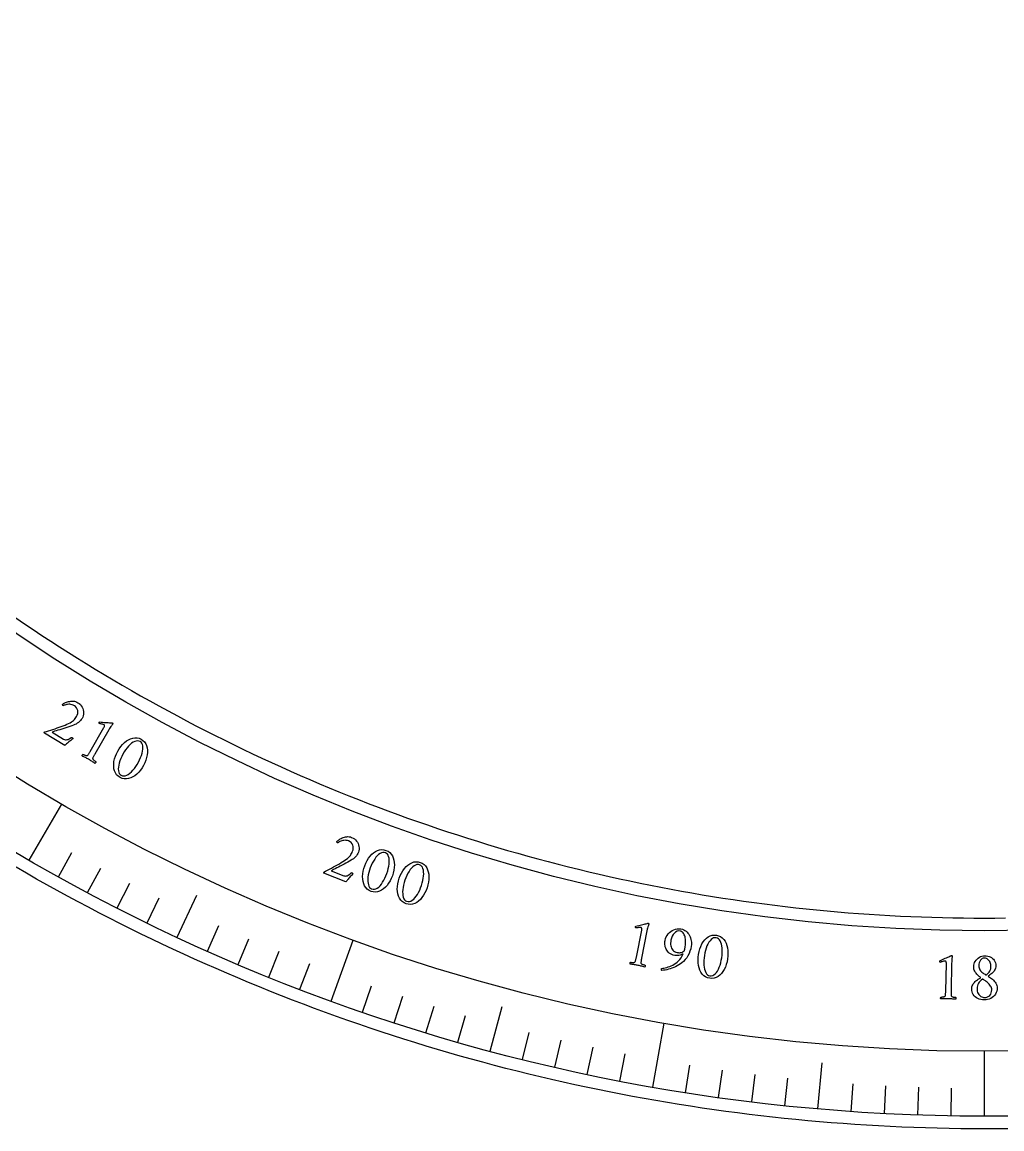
# Model space of a CAD drawing. Header units: millimetres. Extents: x -36.5 to 36.5, y -36.5 to 47.2.
# Drawn here: x -18.27 to 0.33, y -36.5 to -15.49 of the extents above; entities that cross this region are included whole.
import ezdxf

# ---------------------------------------------------------------- set-up
doc = ezdxf.new("R2010")
doc.units = ezdxf.units.MM
for name, color, linetype in [('CUT_INNER', 6, 'Continuous'), ('CUT_OUTER', 1, 'Continuous'), ('ENGRAVE', 7, 'Continuous'), ('ENGRAVE_FINE', 8, 'Continuous'), ('TEXT', 5, 'Continuous')]:
    doc.layers.add(name, color=color, linetype=linetype)

msp = doc.modelspace()

# ---------------------------------------------------------------- linework, layer by layer
at = {"layer": 'CUT_INNER'}
msp.add_lwpolyline([(-18.3863, -26.7992), (-18.2215, -26.9115), (-18.056, -27.0228), (-17.8899, -27.133), (-17.7231, -27.2423), (-17.5556, -27.3505), (-17.3874, -27.4577), (-17.2186, -27.5639), (-17.0492, -27.669), (-16.8791, -27.7731), (-16.7083, -27.8762), (-16.537, -27.9782), (-16.365, -28.0791), (-16.1924, -28.179), (-16.0192, -28.2778), (-15.8454, -28.3756), (-15.671, -28.4723), (-15.496, -28.5679), (-15.3204, -28.6624), (-15.1442, -28.7559), (-14.9675, -28.8483), (-14.7902, -28.9396), (-14.6124, -29.0298), (-14.434, -29.1189), (-14.255, -29.2069), (-14.0755, -29.2938), (-13.8955, -29.3797), (-13.715, -29.4644), (-13.534, -29.548), (-13.3524, -29.6304), (-13.1703, -29.7118), (-12.9878, -29.7921), (-12.8047, -29.8712), (-12.6212, -29.9492), (-12.4372, -30.0261), (-12.2527, -30.1018), (-12.0678, -30.1764), (-11.8824, -30.2499), (-11.6966, -30.3223), (-11.5103, -30.3935), (-11.3236, -30.4635), (-11.1365, -30.5324), (-10.9489, -30.6002), (-10.761, -30.6668), (-10.5726, -30.7322), (-10.3838, -30.7965), (-10.1947, -30.8597), (-10.0051, -30.9216), (-9.8152, -30.9824), (-9.6249, -31.0421), (-9.4343, -31.1006), (-9.2432, -31.1579), (-9.0519, -31.214), (-8.8602, -31.2689), (-8.6682, -31.3227), (-8.4758, -31.3753), (-8.2831, -31.4267), (-8.0901, -31.477), (-7.8969, -31.526), (-7.7033, -31.5739), (-7.5094, -31.6205), (-7.3152, -31.666), (-7.1208, -31.7103), (-6.9261, -31.7534), (-6.7311, -31.7953), (-6.5359, -31.836), (-6.3404, -31.8755), (-6.1447, -31.9138), (-5.9488, -31.9509), (-5.7526, -31.9868), (-5.5563, -32.0215), (-5.3597, -32.055), (-5.1629, -32.0873), (-4.9659, -32.1184), (-4.7687, -32.1482), (-4.5714, -32.1769), (-4.3739, -32.2043), (-4.1762, -32.2306), (-3.9783, -32.2556), (-3.7804, -32.2794), (-3.5822, -32.302), (-3.384, -32.3233), (-3.1856, -32.3435), (-2.987, -32.3624), (-2.7884, -32.3802), (-2.5897, -32.3967), (-2.3908, -32.4119), (-2.1919, -32.426), (-1.9929, -32.4388), (-1.7938, -32.4505), (-1.5947, -32.4609), (-1.3955, -32.47), (-1.1962, -32.478), (-0.9969, -32.4847), (-0.7976, -32.4902), (-0.5982, -32.4945), (-0.3988, -32.4976), (-0.1994, -32.4994), (0, -32.5), (0.1994, -32.4994), (0.3988, -32.4976)], dxfattribs=at)
at = {"layer": 'CUT_OUTER'}
msp.add_lwpolyline([(0.4479, -36.4973), (0.224, -36.4993), (0, -36.5), (-0.224, -36.4993), (-0.4479, -36.4973), (-0.6718, -36.4938), (-0.8958, -36.489), (-1.1196, -36.4828), (-1.3435, -36.4753), (-1.5672, -36.4663), (-1.791, -36.456), (-2.0146, -36.4444), (-2.2382, -36.4313), (-2.4617, -36.4169), (-2.6851, -36.4011), (-2.9084, -36.3839), (-3.1316, -36.3654), (-3.3547, -36.3455), (-3.5776, -36.3242), (-3.8004, -36.3016), (-4.0231, -36.2776), (-4.2456, -36.2522), (-4.468, -36.2255), (-4.6902, -36.1974), (-4.9122, -36.1679), (-5.134, -36.1371), (-5.3557, -36.1049), (-5.5771, -36.0714), (-5.7983, -36.0365), (-6.0193, -36.0002), (-6.2401, -35.9626), (-6.4607, -35.9237), (-6.681, -35.8834), (-6.901, -35.8417), (-7.1208, -35.7987), (-7.3403, -35.7543), (-7.5596, -35.7086), (-7.7785, -35.6615), (-7.9972, -35.6131), (-8.2156, -35.5634), (-8.4336, -35.5123), (-8.6514, -35.4599), (-8.8688, -35.4061), (-9.0859, -35.3511), (-9.3026, -35.2946), (-9.519, -35.2369), (-9.735, -35.1778), (-9.9507, -35.1174), (-10.166, -35.0557), (-10.3809, -34.9927), (-10.5954, -34.9283), (-10.8095, -34.8627), (-11.0232, -34.7957), (-11.2365, -34.7274), (-11.4494, -34.6578), (-11.6618, -34.5869), (-11.8738, -34.5147), (-12.0854, -34.4412), (-12.2965, -34.3664), (-12.5071, -34.2903), (-12.7173, -34.2129), (-12.927, -34.1342), (-13.1362, -34.0542), (-13.3449, -33.973), (-13.5531, -33.8905), (-13.7608, -33.8067), (-13.9679, -33.7216), (-14.1746, -33.6353), (-14.3807, -33.5477), (-14.5863, -33.4588), (-14.7913, -33.3687), (-14.9958, -33.2773), (-15.1997, -33.1846), (-15.403, -33.0907), (-15.6058, -32.9956), (-15.8079, -32.8992), (-16.0095, -32.8016), (-16.2105, -32.7028), (-16.4108, -32.6027), (-16.6106, -32.5014), (-16.8097, -32.3988), (-17.0081, -32.2951), (-17.206, -32.1901), (-17.4032, -32.0839), (-17.5997, -31.9766), (-17.7956, -31.868), (-17.9908, -31.7582), (-18.1853, -31.6472), (-18.3792, -31.535)], dxfattribs=at)
at = {"layer": 'ENGRAVE'}
for points in [[(-18.13, -31.4021), (-17.514, -30.3351)], [(-15.3241, -32.8627), (-14.9522, -32.0652)], [(-12.4017, -34.0733), (-11.9803, -32.9156)], [(-9.3848, -35.0245), (-9.157, -34.1745)], [(-6.2965, -35.7091), (-6.0825, -34.4958)], [(0, -36.26), (0, -35.028)], [(-3.1603, -36.122), (-3.0836, -35.2454)]]:
    msp.add_lwpolyline(points, dxfattribs=at)
for radius in [36.26, 35.028, 32.74]:
    msp.add_circle((0, 0), radius, dxfattribs=at)
at = {"layer": 'ENGRAVE_FINE'}
for points in [[(-17.5792, -31.7137), (-17.3232, -31.2519)], [(-17.023, -32.0157), (-16.7752, -31.5495)], [(-16.4617, -32.3079), (-16.222, -31.8374)], [(-15.8953, -32.5903), (-15.6639, -32.1157)], [(-14.7483, -33.1252), (-14.5335, -32.6428)], [(-14.1679, -33.3775), (-13.9616, -32.8915)], [(-13.5832, -33.6197), (-13.3854, -33.1301)], [(-12.9944, -33.8516), (-12.8052, -33.3587)], [(-11.8051, -34.2845), (-11.6332, -33.7853)], [(-11.205, -34.4853), (-11.0418, -33.9832)], [(-10.6014, -34.6756), (-10.447, -34.1707)], [(-9.9946, -34.8553), (-9.8491, -34.3478)], [(-8.7721, -35.1829), (-8.6444, -34.6706)], [(-8.1567, -35.3307), (-8.038, -34.8162)], [(-7.5389, -35.4676), (-7.4291, -34.9512)], [(-6.9187, -35.5938), (-6.818, -35.0755)], [(-5.6723, -35.8136), (-5.5897, -35.2921)], [(-5.0464, -35.9071), (-4.9729, -35.3843)], [(-4.419, -35.9897), (-4.3546, -35.4657)], [(-3.7902, -36.0614), (-3.735, -35.5363)], [(-2.5294, -36.1717), (-2.4925, -35.645)], [(-1.8977, -36.2103), (-1.8701, -35.683)], [(-1.2655, -36.2379), (-1.247, -35.7102)], [(-0.6328, -36.2545), (-0.6236, -35.7266)]]:
    msp.add_lwpolyline(points, dxfattribs=at)
at = {"layer": 'TEXT'}
for points in [[(-17.3008, -29.0932), (-17.3149, -29.1038), (-17.3296, -29.1153), (-17.3451, -29.1276), (-17.3613, -29.1407), (-17.3775, -29.1539), (-17.393, -29.1668), (-17.4079, -29.1791), (-17.4221, -29.191), (-17.4348, -29.2017), (-17.4453, -29.2105), (-17.4534, -29.2174), (-17.4593, -29.2224), (-17.8425, -28.99), (-17.8434, -28.9877), (-17.8442, -28.9849), (-17.8448, -28.9818), (-17.8453, -28.9782), (-17.8456, -28.9748), (-17.8454, -28.9718), (-17.8449, -28.9693), (-17.8441, -28.9674), (-17.8048, -28.9557), (-17.7649, -28.9435), (-17.7244, -28.9309), (-17.6833, -28.9178), (-17.6423, -28.9044), (-17.6019, -28.8908), (-17.5623, -28.8769), (-17.5233, -28.8628), (-17.4857, -28.8486), (-17.4505, -28.8346), (-17.4175, -28.8207), (-17.3867, -28.807), (-17.3569, -28.7922), (-17.331, -28.7771), (-17.3092, -28.7618), (-17.2912, -28.7462), (-17.2758, -28.7299), (-17.2612, -28.7124), (-17.2476, -28.6938), (-17.2349, -28.6741), (-17.2208, -28.6457), (-17.2122, -28.6171), (-17.2093, -28.5881), (-17.2119, -28.5589), (-17.2199, -28.5312), (-17.233, -28.5069), (-17.2514, -28.4861), (-17.2748, -28.4686), (-17.2965, -28.457), (-17.3182, -28.4487), (-17.34, -28.4437), (-17.3618, -28.4418), (-17.3831, -28.4422), (-17.4031, -28.444), (-17.4218, -28.4471), (-17.4393, -28.4515), (-17.4549, -28.4564), (-17.4679, -28.4609), (-17.4785, -28.4651), (-17.4865, -28.4688), (-17.4896, -28.4663), (-17.4922, -28.4628), (-17.4943, -28.4584), (-17.4959, -28.453), (-17.497, -28.4477), (-17.4974, -28.4434), (-17.4973, -28.4402), (-17.4966, -28.4379), (-17.4905, -28.4335), (-17.482, -28.4282), (-17.4709, -28.422), (-17.4573, -28.415), (-17.4416, -28.4078), (-17.4243, -28.4013), (-17.4054, -28.3953), (-17.3848, -28.3899), (-17.3633, -28.3857), (-17.3413, -28.383), (-17.3189, -28.382), (-17.296, -28.3825), (-17.2732, -28.3853), (-17.2507, -28.391), (-17.2285, -28.3997), (-17.2068, -28.4113), (-17.1824, -28.4283), (-17.1611, -28.4479), (-17.143, -28.4701), (-17.128, -28.4949), (-17.1163, -28.5213), (-17.1079, -28.5483), (-17.1029, -28.5758), (-17.1011, -28.6039), (-17.1029, -28.6317), (-17.1081, -28.6583), (-17.117, -28.6838), (-17.1294, -28.7082), (-17.1444, -28.7309), (-17.161, -28.7517), (-17.1794, -28.7705), (-17.1994, -28.7874), (-17.2209, -28.8025), (-17.2435, -28.8159), (-17.2672, -28.8277), (-17.2921, -28.8378), (-17.3262, -28.8501), (-17.3618, -28.8625), (-17.399, -28.875), (-17.4377, -28.8877), (-17.4766, -28.9001), (-17.5144, -28.912), (-17.5512, -28.9234), (-17.5867, -28.9343), (-17.62, -28.9444), (-17.6498, -28.9535), (-17.6761, -28.9615), (-17.6988, -28.9685), (-17.4795, -29.1014), (-17.463, -29.1095), (-17.4464, -29.1141), (-17.4298, -29.1152), (-17.4131, -29.1128), (-17.3957, -29.1071), (-17.377, -29.0985), (-17.3571, -29.0869), (-17.3359, -29.0723), (-17.3325, -29.0703), (-17.3286, -29.0697), (-17.3242, -29.0706), (-17.3194, -29.0729), (-17.3175, -29.0743), (-17.3152, -29.0762), (-17.3125, -29.0788), (-17.3094, -29.0819), (-17.3064, -29.0853), (-17.304, -29.0882), (-17.3021, -29.0909), (-17.3008, -29.0932)], [(-16.9746, -29.3349), (-16.7142, -28.8849), (-16.7082, -28.8737), (-16.7038, -28.864), (-16.7011, -28.8557), (-16.7002, -28.849), (-16.7008, -28.8432), (-16.7031, -28.8381), (-16.7069, -28.8336), (-16.7123, -28.8298), (-16.7196, -28.8262), (-16.7293, -28.8228), (-16.7412, -28.8194), (-16.7554, -28.8161), (-16.7699, -28.8132), (-16.7827, -28.8107), (-16.7937, -28.8088), (-16.803, -28.8075), (-16.8049, -28.8007), (-16.8054, -28.7943), (-16.8044, -28.7881), (-16.8018, -28.7823), (-16.8017, -28.7822), (-16.8016, -28.782), (-16.8014, -28.7816), (-16.8011, -28.7811), (-16.7998, -28.7792), (-16.7984, -28.7778), (-16.797, -28.777), (-16.7956, -28.7768), (-16.7673, -28.7795), (-16.7391, -28.782), (-16.7112, -28.7843), (-16.6834, -28.7864), (-16.6569, -28.7883), (-16.6328, -28.7901), (-16.611, -28.7917), (-16.5916, -28.7931), (-16.5756, -28.7944), (-16.564, -28.7954), (-16.5568, -28.7961), (-16.554, -28.7965), (-16.5518, -28.7978), (-16.5494, -28.7997), (-16.548, -28.8023), (-16.5474, -28.8054), (-16.5478, -28.8092), (-16.5487, -28.8131), (-16.5495, -28.8166), (-16.5503, -28.8197), (-16.551, -28.8225), (-16.5523, -28.8241), (-16.5562, -28.8289), (-16.5626, -28.8368), (-16.5716, -28.8479), (-16.5824, -28.8622), (-16.5944, -28.8798), (-16.6074, -28.9006), (-16.6216, -28.9246), (-16.8866, -29.3857), (-16.8936, -29.398), (-16.9004, -29.41), (-16.9068, -29.4216), (-16.9129, -29.4328), (-16.9183, -29.4434), (-16.9226, -29.4534), (-16.9259, -29.4626), (-16.928, -29.4711), (-16.9277, -29.475), (-16.9257, -29.4797), (-16.922, -29.4851), (-16.9167, -29.4913), (-16.9104, -29.4977), (-16.9036, -29.5039), (-16.8964, -29.5099), (-16.8887, -29.5157), (-16.8814, -29.5208), (-16.8752, -29.5251), (-16.8701, -29.5284), (-16.8661, -29.5308), (-16.8661, -29.5344), (-16.867, -29.5387), (-16.8687, -29.5436), (-16.8712, -29.5491), (-16.8743, -29.5544), (-16.8775, -29.5584), (-16.8809, -29.5613), (-16.8844, -29.5628), (-16.9007, -29.5521), (-16.9163, -29.5418), (-16.9312, -29.532), (-16.9454, -29.5226), (-16.9596, -29.5135), (-16.9745, -29.5042), (-16.9902, -29.4947), (-17.0065, -29.4852), (-17.0222, -29.4762), (-17.0374, -29.4679), (-17.052, -29.4602), (-17.066, -29.4531), (-17.0802, -29.446), (-17.0954, -29.4385), (-17.1117, -29.4304), (-17.129, -29.4218), (-17.1294, -29.4179), (-17.1287, -29.4136), (-17.1268, -29.4088), (-17.1238, -29.4035), (-17.1203, -29.3985), (-17.1169, -29.3946), (-17.1136, -29.3917), (-17.1105, -29.3899), (-17.1064, -29.3922), (-17.101, -29.3949), (-17.0942, -29.3981), (-17.086, -29.4019), (-17.0772, -29.4056), (-17.0685, -29.4088), (-17.0597, -29.4116), (-17.0509, -29.4139), (-17.043, -29.4154), (-17.0367, -29.4157), (-17.032, -29.4149), (-17.0289, -29.4129), (-17.0226, -29.4068), (-17.0162, -29.3994), (-17.0095, -29.3908), (-17.0028, -29.3809), (-16.9959, -29.3702), (-16.9889, -29.3589), (-16.9818, -29.3472), (-16.9746, -29.3349)], [(-16.0089, -29.1046), (-15.9731, -29.1283), (-15.9436, -29.1566), (-15.9205, -29.1893), (-15.9038, -29.2266), (-15.893, -29.2674), (-15.8877, -29.3104), (-15.8878, -29.3559), (-15.8934, -29.4037), (-15.904, -29.4527), (-15.9192, -29.5018), (-15.9389, -29.5509), (-15.9631, -29.6001), (-15.991, -29.6474), (-16.0214, -29.6908), (-16.0543, -29.7302), (-16.0899, -29.7657), (-16.1273, -29.7964), (-16.1658, -29.8212), (-16.2055, -29.8401), (-16.2462, -29.8531), (-16.2873, -29.8593), (-16.328, -29.8575), (-16.3682, -29.8477), (-16.4079, -29.8299), (-16.4432, -29.8064), (-16.4724, -29.778), (-16.4955, -29.7448), (-16.5124, -29.7068), (-16.5235, -29.6652), (-16.529, -29.6214), (-16.529, -29.5755), (-16.5234, -29.5273), (-16.5127, -29.4781), (-16.4972, -29.429), (-16.477, -29.3801), (-16.452, -29.3312), (-16.4234, -29.2844), (-16.3923, -29.2415), (-16.3588, -29.2025), (-16.3228, -29.1675), (-16.2852, -29.1373), (-16.2466, -29.113), (-16.2071, -29.0946), (-16.1666, -29.0821), (-16.1261, -29.0762), (-16.0863, -29.0781), (-16.0473, -29.0875), (-16.0089, -29.1046)], [(-16.0261, -29.1492), (-16.05, -29.1396), (-16.0753, -29.1362), (-16.102, -29.1391), (-16.13, -29.1483), (-16.1587, -29.163), (-16.1876, -29.1824), (-16.2167, -29.2065), (-16.2458, -29.2353), (-16.2745, -29.2681), (-16.3021, -29.3042), (-16.3284, -29.3435), (-16.3537, -29.3862), (-16.3763, -29.4296), (-16.3957, -29.4725), (-16.4118, -29.5149), (-16.4245, -29.5568), (-16.4338, -29.5971), (-16.4393, -29.6346), (-16.4411, -29.6694), (-16.4391, -29.7015), (-16.4332, -29.7298), (-16.423, -29.7533), (-16.4085, -29.772), (-16.3897, -29.7859), (-16.3638, -29.7965), (-16.3369, -29.8003), (-16.3091, -29.7972), (-16.2804, -29.7873), (-16.2513, -29.7715), (-16.2223, -29.7508), (-16.1933, -29.7252), (-16.1644, -29.6946), (-16.1362, -29.6602), (-16.1093, -29.6231), (-16.0835, -29.5833), (-16.059, -29.5407), (-16.0366, -29.4967), (-16.0175, -29.4537), (-16.0019, -29.4118), (-15.9897, -29.3709), (-15.9811, -29.3319), (-15.9761, -29.2955), (-15.9747, -29.2619), (-15.977, -29.2309), (-15.9832, -29.2036), (-15.9934, -29.1809), (-16.0077, -29.1627), (-16.0261, -29.1492)], [(-11.9859, -31.6555), (-11.998, -31.6684), (-12.0105, -31.6822), (-12.0236, -31.697), (-12.0373, -31.7127), (-12.0509, -31.7286), (-12.064, -31.7439), (-12.0765, -31.7587), (-12.0884, -31.7728), (-12.0991, -31.7856), (-12.1079, -31.796), (-12.1147, -31.8043), (-12.1197, -31.8102), (-12.5373, -31.6479), (-12.5387, -31.6458), (-12.5399, -31.6432), (-12.5411, -31.6402), (-12.5422, -31.6368), (-12.543, -31.6334), (-12.5434, -31.6305), (-12.5434, -31.628), (-12.5429, -31.6259), (-12.5062, -31.6075), (-12.469, -31.5886), (-12.4313, -31.5692), (-12.3931, -31.5492), (-12.3551, -31.5289), (-12.3177, -31.5084), (-12.281, -31.4879), (-12.2451, -31.4672), (-12.2106, -31.4467), (-12.1783, -31.4267), (-12.1482, -31.4073), (-12.1203, -31.3885), (-12.0935, -31.3688), (-12.0706, -31.3495), (-12.0518, -31.3305), (-12.0368, -31.3121), (-12.0244, -31.2933), (-12.0131, -31.2736), (-12.003, -31.2529), (-11.9939, -31.2313), (-11.9849, -31.2009), (-11.9815, -31.1712), (-11.9836, -31.1422), (-11.9912, -31.1138), (-12.0039, -31.088), (-12.0211, -31.0663), (-12.0427, -31.049), (-12.0689, -31.0358), (-12.0922, -31.0282), (-12.115, -31.0238), (-12.1373, -31.0226), (-12.1592, -31.0246), (-12.18, -31.0287), (-12.1994, -31.0339), (-12.2173, -31.0402), (-12.2338, -31.0476), (-12.2483, -31.0551), (-12.2604, -31.0618), (-12.2701, -31.0677), (-12.2773, -31.0728), (-12.2808, -31.0709), (-12.2839, -31.0679), (-12.2868, -31.0639), (-12.2893, -31.0589), (-12.2913, -31.0538), (-12.2925, -31.0497), (-12.2929, -31.0465), (-12.2925, -31.0442), (-12.2874, -31.0387), (-12.2799, -31.032), (-12.27, -31.024), (-12.2578, -31.0147), (-12.2436, -31.0049), (-12.2277, -30.9955), (-12.2101, -30.9863), (-12.1908, -30.9775), (-12.1704, -30.9695), (-12.1492, -30.9631), (-12.1273, -30.9582), (-12.1047, -30.9547), (-12.0817, -30.9535), (-12.0585, -30.9553), (-12.0352, -30.9599), (-12.0118, -30.9676), (-11.9848, -30.9801), (-11.9605, -30.9957), (-11.9388, -31.0145), (-11.9197, -31.0363), (-11.9036, -31.0602), (-11.8906, -31.0853), (-11.8809, -31.1115), (-11.8743, -31.1389), (-11.8712, -31.1666), (-11.8718, -31.1938), (-11.876, -31.2204), (-11.884, -31.2465), (-11.8948, -31.2715), (-11.9076, -31.2949), (-11.9225, -31.3166), (-11.9393, -31.3367), (-11.9578, -31.3553), (-11.9777, -31.3724), (-11.999, -31.3881), (-12.0218, -31.4024), (-12.0532, -31.4205), (-12.0861, -31.4389), (-12.1205, -31.4577), (-12.1565, -31.4768), (-12.1927, -31.4958), (-12.2278, -31.5141), (-12.262, -31.5317), (-12.2952, -31.5486), (-12.3262, -31.5644), (-12.3539, -31.5785), (-12.3784, -31.591), (-12.3996, -31.6018), (-12.1605, -31.6946), (-12.1429, -31.6997), (-12.1258, -31.7014), (-12.1092, -31.6995), (-12.0932, -31.6943), (-12.077, -31.6857), (-12.0602, -31.6739), (-12.0425, -31.659), (-12.0242, -31.641), (-12.0212, -31.6384), (-12.0174, -31.6372), (-12.013, -31.6373), (-12.0078, -31.6387), (-12.0057, -31.6397), (-12.0031, -31.6412), (-12, -31.6433), (-11.9964, -31.6459), (-11.9929, -31.6486), (-11.9899, -31.6511), (-11.9876, -31.6534), (-11.9859, -31.6555)], [(-11.3609, -31.2137), (-11.3217, -31.2316), (-11.2883, -31.255), (-11.2604, -31.2839), (-11.2382, -31.3182), (-11.2213, -31.3568), (-11.2095, -31.3985), (-11.2027, -31.4435), (-11.2009, -31.4915), (-11.2039, -31.5416), (-11.2113, -31.5924), (-11.2232, -31.644), (-11.2397, -31.6963), (-11.2599, -31.7473), (-11.2833, -31.7948), (-11.3098, -31.8389), (-11.3395, -31.8794), (-11.3718, -31.9155), (-11.4061, -31.9458), (-11.4424, -31.9706), (-11.4806, -31.9898), (-11.5203, -32.0021), (-11.5608, -32.0066), (-11.602, -32.003), (-11.644, -31.9916), (-11.6825, -31.9738), (-11.7156, -31.9502), (-11.7435, -31.9209), (-11.7661, -31.8859), (-11.7834, -31.8465), (-11.7956, -31.8041), (-11.8026, -31.7587), (-11.8045, -31.7102), (-11.8015, -31.66), (-11.7937, -31.6091), (-11.7812, -31.5576), (-11.7639, -31.5055), (-11.7428, -31.4549), (-11.7187, -31.4077), (-11.6916, -31.3641), (-11.6614, -31.3239), (-11.6288, -31.2883), (-11.5944, -31.2584), (-11.5582, -31.2342), (-11.5201, -31.2156), (-11.4809, -31.2036), (-11.4414, -31.1993), (-11.4013, -31.2027), (-11.3609, -31.2137)], [(-11.371, -31.2604), (-11.3961, -31.2545), (-11.4216, -31.2551), (-11.4475, -31.262), (-11.4737, -31.2754), (-11.4999, -31.2943), (-11.5255, -31.3179), (-11.5505, -31.3462), (-11.5749, -31.3791), (-11.5982, -31.4159), (-11.6199, -31.4558), (-11.64, -31.4988), (-11.6584, -31.5447), (-11.6741, -31.5911), (-11.6867, -31.6365), (-11.6961, -31.6809), (-11.7022, -31.7243), (-11.7052, -31.7655), (-11.7049, -31.8034), (-11.7013, -31.8381), (-11.6945, -31.8694), (-11.6843, -31.8965), (-11.6706, -31.9181), (-11.6534, -31.9344), (-11.6328, -31.9453), (-11.6055, -31.9518), (-11.5783, -31.9514), (-11.5513, -31.9441), (-11.5245, -31.9299), (-11.4981, -31.9099), (-11.4726, -31.885), (-11.448, -31.8552), (-11.4241, -31.8206), (-11.4015, -31.7823), (-11.3805, -31.7415), (-11.3612, -31.6982), (-11.3435, -31.6523), (-11.3281, -31.6054), (-11.3158, -31.56), (-11.3068, -31.5162), (-11.301, -31.4739), (-11.2985, -31.434), (-11.2991, -31.3973), (-11.3029, -31.3639), (-11.3099, -31.3336), (-11.3202, -31.3076), (-11.3338, -31.2867), (-11.3507, -31.271), (-11.371, -31.2604)], [(-10.7118, -31.4423), (-10.6723, -31.4595), (-10.6384, -31.4822), (-10.6099, -31.5104), (-10.587, -31.5443), (-10.5693, -31.5825), (-10.5566, -31.624), (-10.5489, -31.6688), (-10.5461, -31.7168), (-10.548, -31.7669), (-10.5544, -31.8179), (-10.5653, -31.8697), (-10.5806, -31.9224), (-10.5998, -31.9738), (-10.6222, -32.0218), (-10.6478, -32.0664), (-10.6767, -32.1075), (-10.7082, -32.1442), (-10.7419, -32.1753), (-10.7776, -32.2008), (-10.8155, -32.2207), (-10.8549, -32.2339), (-10.8952, -32.2392), (-10.9365, -32.2365), (-10.9787, -32.226), (-11.0176, -32.2089), (-11.0512, -32.186), (-11.0797, -32.1573), (-11.103, -32.1228), (-11.1211, -32.0838), (-11.1342, -32.0416), (-11.1421, -31.9964), (-11.145, -31.948), (-11.143, -31.8977), (-11.1363, -31.8466), (-11.1249, -31.7949), (-11.1087, -31.7425), (-11.0887, -31.6914), (-11.0655, -31.6438), (-11.0393, -31.5996), (-11.01, -31.5588), (-10.9781, -31.5225), (-10.9444, -31.4919), (-10.9086, -31.4669), (-10.871, -31.4475), (-10.8321, -31.4348), (-10.7926, -31.4297), (-10.7525, -31.4322), (-10.7118, -31.4423)], [(-10.7209, -31.4893), (-10.7462, -31.4839), (-10.7717, -31.485), (-10.7974, -31.4925), (-10.8234, -31.5064), (-10.8491, -31.5258), (-10.8742, -31.55), (-10.8987, -31.5787), (-10.9224, -31.6122), (-10.9449, -31.6495), (-10.9658, -31.6898), (-10.9849, -31.7331), (-11.0024, -31.7795), (-11.0171, -31.8262), (-11.0288, -31.8718), (-11.0372, -31.9164), (-11.0425, -31.9599), (-11.0446, -32.0011), (-11.0435, -32.0391), (-11.0392, -32.0736), (-11.0318, -32.1049), (-11.021, -32.1317), (-11.0069, -32.1531), (-10.9894, -32.169), (-10.9685, -32.1794), (-10.941, -32.1853), (-10.9139, -32.1844), (-10.8871, -32.1766), (-10.8605, -32.1618), (-10.8346, -32.1412), (-10.8096, -32.1158), (-10.7856, -32.0855), (-10.7625, -32.0504), (-10.7406, -32.0117), (-10.7205, -31.9704), (-10.7021, -31.9267), (-10.6854, -31.8805), (-10.6709, -31.8333), (-10.6596, -31.7877), (-10.6515, -31.7437), (-10.6466, -31.7013), (-10.6448, -31.6613), (-10.6462, -31.6247), (-10.6507, -31.5913), (-10.6584, -31.5612), (-10.6692, -31.5354), (-10.6832, -31.5148), (-10.7005, -31.4994), (-10.7209, -31.4893)], [(-6.6079, -33.2417), (-6.5065, -32.7318), (-6.5044, -32.7192), (-6.5034, -32.7086), (-6.5035, -32.6999), (-6.5048, -32.6932), (-6.5073, -32.688), (-6.511, -32.6839), (-6.5161, -32.6809), (-6.5225, -32.679), (-6.5305, -32.678), (-6.5408, -32.6778), (-6.5531, -32.6785), (-6.5677, -32.68), (-6.5824, -32.6818), (-6.5952, -32.6836), (-6.6063, -32.6854), (-6.6155, -32.6871), (-6.6195, -32.6813), (-6.622, -32.6754), (-6.623, -32.6692), (-6.6225, -32.6629), (-6.6225, -32.6628), (-6.6224, -32.6625), (-6.6223, -32.6621), (-6.6222, -32.6616), (-6.6216, -32.6593), (-6.6207, -32.6575), (-6.6197, -32.6563), (-6.6184, -32.6556), (-6.5907, -32.6491), (-6.5633, -32.6424), (-6.5361, -32.6356), (-6.5091, -32.6286), (-6.4834, -32.6219), (-6.46, -32.6157), (-6.4389, -32.6102), (-6.42, -32.6053), (-6.4044, -32.6014), (-6.3931, -32.5986), (-6.3861, -32.5969), (-6.3833, -32.5964), (-6.3808, -32.5969), (-6.3779, -32.598), (-6.3758, -32.5999), (-6.3743, -32.6027), (-6.3734, -32.6064), (-6.3729, -32.6104), (-6.3726, -32.614), (-6.3723, -32.6172), (-6.3721, -32.6201), (-6.3728, -32.622), (-6.3749, -32.6278), (-6.3785, -32.6373), (-6.3834, -32.6507), (-6.389, -32.6678), (-6.3947, -32.6883), (-6.4004, -32.7122), (-6.406, -32.7395), (-6.5081, -33.2613), (-6.5108, -33.2753), (-6.5134, -33.2888), (-6.5157, -33.3019), (-6.5179, -33.3144), (-6.5195, -33.3263), (-6.5204, -33.3371), (-6.5205, -33.3468), (-6.5198, -33.3556), (-6.5183, -33.3592), (-6.5149, -33.363), (-6.5097, -33.3669), (-6.5026, -33.371), (-6.4945, -33.3751), (-6.4861, -33.3788), (-6.4773, -33.3821), (-6.4683, -33.3851), (-6.4597, -33.3876), (-6.4525, -33.3897), (-6.4466, -33.3912), (-6.442, -33.3922), (-6.4408, -33.3956), (-6.4403, -33.3999), (-6.4403, -33.4051), (-6.4409, -33.4112), (-6.4421, -33.4171), (-6.4438, -33.422), (-6.4461, -33.4257), (-6.449, -33.4284), (-6.4678, -33.4234), (-6.4859, -33.4187), (-6.5032, -33.4142), (-6.5197, -33.41), (-6.5361, -33.4059), (-6.5532, -33.4019), (-6.571, -33.398), (-6.5895, -33.3942), (-6.6074, -33.3908), (-6.6244, -33.3878), (-6.6407, -33.3852), (-6.6562, -33.383), (-6.6719, -33.3809), (-6.6888, -33.3787), (-6.7068, -33.3763), (-6.726, -33.3737), (-6.7276, -33.3702), (-6.7283, -33.3659), (-6.7281, -33.3607), (-6.7269, -33.3547), (-6.7252, -33.3489), (-6.7233, -33.3441), (-6.7211, -33.3403), (-6.7187, -33.3376), (-6.7141, -33.3384), (-6.7081, -33.3392), (-6.7006, -33.3401), (-6.6917, -33.341), (-6.6822, -33.3417), (-6.6728, -33.342), (-6.6636, -33.3417), (-6.6546, -33.3411), (-6.6466, -33.3399), (-6.6405, -33.3382), (-6.6364, -33.3359), (-6.6341, -33.3331), (-6.6301, -33.3252), (-6.6264, -33.3162), (-6.6229, -33.3059), (-6.6197, -33.2943), (-6.6166, -33.282), (-6.6136, -33.269), (-6.6107, -33.2556), (-6.6079, -33.2417)], [(-6.1303, -33.4548), (-6.1081, -33.4515), (-6.0843, -33.4472), (-6.0589, -33.4417), (-6.0319, -33.4353), (-6.0039, -33.4273), (-5.9754, -33.4173), (-5.9466, -33.4054), (-5.9173, -33.3916), (-5.8883, -33.3754), (-5.86, -33.3564), (-5.8326, -33.3347), (-5.806, -33.3102), (-5.7808, -33.2826), (-5.7578, -33.2513), (-5.737, -33.2164), (-5.7183, -33.1778), (-5.7373, -33.1878), (-5.7573, -33.196), (-5.7781, -33.2024), (-5.8, -33.2071), (-5.8215, -33.21), (-5.8416, -33.2113), (-5.86, -33.2109), (-5.877, -33.2089), (-5.9083, -33.2018), (-5.9365, -33.192), (-5.9614, -33.1796), (-5.9831, -33.1646), (-6.0018, -33.1476), (-6.018, -33.1293), (-6.0316, -33.1097), (-6.0426, -33.0889), (-6.0513, -33.0673), (-6.058, -33.0456), (-6.0626, -33.0237), (-6.0652, -33.0018), (-6.0662, -32.9804), (-6.0661, -32.9603), (-6.0647, -32.9415), (-6.0622, -32.924), (-6.0537, -32.8896), (-6.0412, -32.8573), (-6.0247, -32.8273), (-6.0043, -32.7995), (-5.9807, -32.7745), (-5.9547, -32.7529), (-5.9264, -32.7346), (-5.8956, -32.7196), (-5.8632, -32.7088), (-5.8301, -32.7028), (-5.7962, -32.7016), (-5.7616, -32.7054), (-5.7345, -32.7118), (-5.7093, -32.7211), (-5.6861, -32.7333), (-5.6647, -32.7484), (-5.6452, -32.7658), (-5.6278, -32.7849), (-5.6123, -32.8058), (-5.5989, -32.8284), (-5.5875, -32.8524), (-5.5782, -32.8772), (-5.5711, -32.9029), (-5.566, -32.9295), (-5.563, -32.9563), (-5.5621, -32.9827), (-5.5633, -33.0086), (-5.5665, -33.0342), (-5.5765, -33.0819), (-5.59, -33.1276), (-5.6072, -33.1714), (-5.6279, -33.2133), (-5.6522, -33.2525), (-5.6798, -33.2883), (-5.7108, -33.3206), (-5.7453, -33.3495), (-5.7725, -33.3697), (-5.8015, -33.3885), (-5.8324, -33.406), (-5.8651, -33.4222), (-5.8986, -33.4368), (-5.9322, -33.4499), (-5.9658, -33.4614), (-5.9994, -33.4712), (-6.0322, -33.4794), (-6.0638, -33.4858), (-6.0939, -33.4906), (-6.1226, -33.4937), (-6.1266, -33.492), (-6.1294, -33.4884), (-6.131, -33.4831), (-6.1315, -33.476), (-6.1313, -33.4687), (-6.1311, -33.4627), (-6.1307, -33.4581), (-6.1303, -33.4548)], [(-5.6984, -33.1238), (-5.6954, -33.1136), (-5.6925, -33.1032), (-5.6898, -33.0925), (-5.6872, -33.0817), (-5.6847, -33.0708), (-5.6824, -33.0598), (-5.6803, -33.0488), (-5.6783, -33.0378), (-5.6752, -33.0161), (-5.673, -32.9937), (-5.672, -32.9706), (-5.6719, -32.9468), (-5.673, -32.923), (-5.6754, -32.8998), (-5.679, -32.8772), (-5.6838, -32.8552), (-5.6901, -32.8344), (-5.698, -32.8152), (-5.7074, -32.7977), (-5.7185, -32.7818), (-5.7311, -32.7681), (-5.7455, -32.7575), (-5.7614, -32.7498), (-5.7791, -32.7451), (-5.8078, -32.7437), (-5.8353, -32.7498), (-5.8617, -32.7635), (-5.8869, -32.7847), (-5.9093, -32.8119), (-5.9276, -32.8436), (-5.9417, -32.8796), (-5.9516, -32.9201), (-5.9553, -32.9465), (-5.957, -32.9725), (-5.9567, -32.9981), (-5.9543, -33.0233), (-5.9494, -33.0474), (-5.9417, -33.0695), (-5.9311, -33.0898), (-5.9177, -33.1081), (-5.9011, -33.1239), (-5.8811, -33.1367), (-5.8578, -33.1463), (-5.8311, -33.1529), (-5.8171, -33.1548), (-5.8022, -33.1558), (-5.7863, -33.1558), (-5.7696, -33.1549), (-5.7522, -33.152), (-5.7346, -33.1458), (-5.7166, -33.1364), (-5.6984, -33.1238)], [(-5.0891, -32.8247), (-5.0473, -32.8348), (-5.0099, -32.8512), (-4.977, -32.8741), (-4.9486, -32.9035), (-4.9245, -32.938), (-4.9048, -32.9767), (-4.8894, -33.0195), (-4.8783, -33.0663), (-4.8715, -33.116), (-4.8689, -33.1673), (-4.8706, -33.2202), (-4.8766, -33.2747), (-4.8866, -33.3287), (-4.9003, -33.3798), (-4.9178, -33.4282), (-4.9391, -33.4737), (-4.9638, -33.5153), (-4.9915, -33.5518), (-5.0223, -33.5831), (-5.0561, -33.6093), (-5.0926, -33.6291), (-5.1314, -33.6413), (-5.1726, -33.6459), (-5.216, -33.6428), (-5.2572, -33.6328), (-5.2943, -33.6161), (-5.3273, -33.5927), (-5.3563, -33.5628), (-5.3809, -33.5275), (-5.4011, -33.4883), (-5.4168, -33.4451), (-5.428, -33.3979), (-5.4348, -33.348), (-5.437, -33.2966), (-5.4347, -33.2437), (-5.4279, -33.1892), (-5.4171, -33.1355), (-5.4025, -33.0845), (-5.3844, -33.0365), (-5.3626, -32.9912), (-5.3375, -32.95), (-5.3096, -32.914), (-5.2787, -32.8831), (-5.245, -32.8575), (-5.2089, -32.8382), (-5.1709, -32.8263), (-5.131, -32.8218), (-5.0891, -32.8247)], [(-5.09, -32.8725), (-5.1158, -32.8717), (-5.1407, -32.8771), (-5.1647, -32.889), (-5.1879, -32.9072), (-5.2099, -32.9308), (-5.2304, -32.9589), (-5.2495, -32.9915), (-5.267, -33.0286), (-5.2828, -33.0692), (-5.2963, -33.1125), (-5.3076, -33.1585), (-5.3168, -33.2072), (-5.3232, -33.2558), (-5.3267, -33.3028), (-5.3273, -33.3481), (-5.325, -33.3918), (-5.3199, -33.4329), (-5.3122, -33.47), (-5.302, -33.5033), (-5.2892, -33.5328), (-5.274, -33.5573), (-5.2563, -33.5759), (-5.2363, -33.5885), (-5.2139, -33.5952), (-5.1859, -33.5963), (-5.1593, -33.5906), (-5.1343, -33.5782), (-5.1107, -33.5591), (-5.0888, -33.5343), (-5.0686, -33.5049), (-5.0501, -33.471), (-5.0335, -33.4324), (-5.0187, -33.3904), (-5.0061, -33.3463), (-4.9955, -33.3001), (-4.9871, -33.2517), (-4.981, -33.2027), (-4.9778, -33.1558), (-4.9774, -33.111), (-4.98, -33.0684), (-4.9852, -33.0288), (-4.9929, -32.9929), (-5.0032, -32.9608), (-5.0159, -32.9325), (-5.0311, -32.909), (-5.0484, -32.8911), (-5.0681, -32.879), (-5.09, -32.8725)], [(-0.7351, -33.8841), (-0.7238, -33.3644), (-0.7239, -33.3516), (-0.7248, -33.341), (-0.7264, -33.3325), (-0.7288, -33.3261), (-0.7322, -33.3214), (-0.7366, -33.318), (-0.7421, -33.3159), (-0.7487, -33.3151), (-0.7568, -33.3155), (-0.7669, -33.3172), (-0.779, -33.32), (-0.7931, -33.3239), (-0.8072, -33.3283), (-0.8196, -33.3324), (-0.8301, -33.336), (-0.8389, -33.3393), (-0.8439, -33.3343), (-0.8474, -33.3289), (-0.8495, -33.323), (-0.85, -33.3166), (-0.85, -33.3165), (-0.85, -33.3163), (-0.85, -33.3159), (-0.85, -33.3153), (-0.8498, -33.3129), (-0.8492, -33.311), (-0.8484, -33.3097), (-0.8472, -33.3088), (-0.8211, -33.2976), (-0.7953, -33.2862), (-0.7697, -33.2748), (-0.7443, -33.2632), (-0.7202, -33.2521), (-0.6982, -33.242), (-0.6783, -33.2329), (-0.6606, -33.2248), (-0.646, -33.2182), (-0.6353, -33.2135), (-0.6287, -33.2106), (-0.626, -33.2097), (-0.6234, -33.2097), (-0.6205, -33.2103), (-0.618, -33.2118), (-0.616, -33.2143), (-0.6145, -33.2178), (-0.6134, -33.2216), (-0.6124, -33.2251), (-0.6116, -33.2282), (-0.6109, -33.231), (-0.6113, -33.233), (-0.6123, -33.2391), (-0.6141, -33.2491), (-0.6167, -33.2632), (-0.6193, -33.2809), (-0.6213, -33.3021), (-0.6227, -33.3266), (-0.6236, -33.3545), (-0.6335, -33.8862), (-0.6337, -33.9004), (-0.6339, -33.9141), (-0.6339, -33.9274), (-0.6338, -33.9401), (-0.6335, -33.9521), (-0.6325, -33.9629), (-0.6309, -33.9725), (-0.6287, -33.981), (-0.6265, -33.9843), (-0.6225, -33.9874), (-0.6167, -33.9904), (-0.609, -33.9932), (-0.6003, -33.9958), (-0.5914, -33.998), (-0.5822, -33.9997), (-0.5727, -34.0011), (-0.5639, -34.0021), (-0.5564, -34.0029), (-0.5503, -34.0033), (-0.5456, -34.0035), (-0.5439, -34.0067), (-0.5426, -34.0108), (-0.5417, -34.0159), (-0.5413, -34.022), (-0.5414, -34.0281), (-0.5423, -34.0332), (-0.5439, -34.0373), (-0.5462, -34.0404), (-0.5657, -34.0388), (-0.5843, -34.0373), (-0.6021, -34.0358), (-0.619, -34.0345), (-0.6359, -34.0333), (-0.6535, -34.0324), (-0.6717, -34.0317), (-0.6906, -34.0312), (-0.7087, -34.0309), (-0.726, -34.0309), (-0.7425, -34.0312), (-0.7582, -34.0317), (-0.774, -34.0324), (-0.7911, -34.0331), (-0.8092, -34.0339), (-0.8286, -34.0347), (-0.8308, -34.0315), (-0.8322, -34.0273), (-0.8328, -34.0222), (-0.8327, -34.0161), (-0.8321, -34.0101), (-0.831, -34.005), (-0.8295, -34.0009), (-0.8277, -33.9978), (-0.823, -33.9978), (-0.8169, -33.9976), (-0.8094, -33.9972), (-0.8005, -33.9965), (-0.791, -33.9955), (-0.7817, -33.9941), (-0.7727, -33.9923), (-0.7639, -33.9901), (-0.7562, -33.9876), (-0.7505, -33.9848), (-0.7468, -33.9818), (-0.7451, -33.9787), (-0.7425, -33.9703), (-0.7404, -33.9607), (-0.7388, -33.9499), (-0.7376, -33.938), (-0.7367, -33.9253), (-0.736, -33.9121), (-0.7355, -33.8983), (-0.7351, -33.8841)], [(0.0065, -33.2143), (0.0343, -33.2157), (0.061, -33.2198), (0.0864, -33.2267), (0.1107, -33.2365), (0.1332, -33.2488), (0.1533, -33.2636), (0.1712, -33.2809), (0.1867, -33.3006), (0.1994, -33.3227), (0.2084, -33.3472), (0.214, -33.374), (0.2159, -33.4031), (0.2146, -33.4273), (0.2104, -33.4499), (0.2032, -33.4708), (0.193, -33.4901), (0.1808, -33.5079), (0.1673, -33.5245), (0.1525, -33.5397), (0.1365, -33.5536), (0.1201, -33.5663), (0.1041, -33.578), (0.0885, -33.5888), (0.0733, -33.5985), (0.0698, -33.6), (0.0687, -33.6018), (0.0698, -33.6039), (0.0733, -33.6064), (0.0929, -33.6177), (0.1125, -33.6306), (0.132, -33.6452), (0.1514, -33.6614), (0.17, -33.6789), (0.187, -33.6974), (0.2024, -33.7169), (0.2161, -33.7374), (0.2275, -33.7586), (0.2356, -33.7804), (0.2406, -33.8026), (0.2424, -33.8254), (0.2405, -33.8568), (0.2342, -33.8867), (0.2237, -33.9149), (0.2088, -33.9414), (0.1904, -33.9659), (0.1693, -33.9876), (0.1453, -34.0066), (0.1186, -34.0228), (0.0899, -34.0359), (0.0602, -34.0452), (0.0293, -34.0508), (-0.0027, -34.0526), (-0.0368, -34.051), (-0.0691, -34.046), (-0.0995, -34.0377), (-0.1279, -34.0261), (-0.1538, -34.0115), (-0.1766, -33.9943), (-0.1963, -33.9744), (-0.2129, -33.952), (-0.226, -33.9273), (-0.2353, -33.9008), (-0.2408, -33.8725), (-0.2425, -33.8425), (-0.2412, -33.822), (-0.2376, -33.8024), (-0.2317, -33.7839), (-0.2235, -33.7663), (-0.2137, -33.7498), (-0.2026, -33.7342), (-0.1905, -33.7196), (-0.1772, -33.706), (-0.1633, -33.6934), (-0.1494, -33.6818), (-0.1353, -33.6712), (-0.1213, -33.6615), (-0.1078, -33.6528), (-0.0955, -33.6448), (-0.0845, -33.6377), (-0.0747, -33.6314), (-0.0727, -33.6295), (-0.072, -33.6278), (-0.0727, -33.6262), (-0.0746, -33.6248), (-0.088, -33.616), (-0.1019, -33.6055), (-0.1164, -33.5932), (-0.1314, -33.5792), (-0.1461, -33.5638), (-0.1597, -33.547), (-0.1721, -33.5291), (-0.1834, -33.5099), (-0.1927, -33.4896), (-0.1993, -33.4683), (-0.2032, -33.4461), (-0.2044, -33.4229), (-0.2024, -33.3958), (-0.1967, -33.3697), (-0.1874, -33.3445), (-0.1745, -33.3204), (-0.1586, -33.2979), (-0.1404, -33.2776), (-0.1199, -33.2596), (-0.0971, -33.2437), (-0.0726, -33.2308), (-0.0472, -33.2216), (-0.0209, -33.2161), (0.0065, -33.2143)], [(0, -33.259), (-0.0218, -33.2616), (-0.0419, -33.2695), (-0.0604, -33.2827), (-0.0772, -33.301), (-0.0911, -33.3231), (-0.1011, -33.347), (-0.1072, -33.373), (-0.1093, -33.401), (-0.1079, -33.4244), (-0.1037, -33.4459), (-0.0966, -33.4656), (-0.0867, -33.4833), (-0.0748, -33.4993), (-0.0618, -33.5138), (-0.0478, -33.5267), (-0.0327, -33.538), (-0.0175, -33.5482), (-0.0033, -33.5575), (0.01, -33.5659), (0.0222, -33.5736), (0.0237, -33.5741), (0.0255, -33.5746), (0.0276, -33.5748), (0.0301, -33.5749), (0.0306, -33.5749), (0.0311, -33.5749), (0.0313, -33.5749), (0.0314, -33.5749), (0.0333, -33.5748), (0.035, -33.5745), (0.0365, -33.5741), (0.0379, -33.5736), (0.0565, -33.5595), (0.0732, -33.5439), (0.0878, -33.5266), (0.1005, -33.5076), (0.1107, -33.487), (0.1179, -33.4648), (0.1223, -33.4409), (0.1236, -33.4154), (0.1226, -33.3965), (0.1197, -33.3779), (0.115, -33.3597), (0.1084, -33.3418), (0.1001, -33.3248), (0.0903, -33.3092), (0.079, -33.2952), (0.0661, -33.2826), (0.0517, -33.2723), (0.0359, -33.2649), (0.0187, -33.2605), (0, -33.259)], [(0, -34.0066), (0.0302, -34.0041), (0.0571, -33.9967), (0.0808, -33.9843), (0.1012, -33.9669), (0.1176, -33.9456), (0.1293, -33.9211), (0.1362, -33.8935), (0.1385, -33.8628), (0.137, -33.8434), (0.1327, -33.8245), (0.1256, -33.8063), (0.1158, -33.7886), (0.1041, -33.7717), (0.0914, -33.7557), (0.0777, -33.7408), (0.063, -33.7268), (0.0482, -33.714), (0.0338, -33.7024), (0.0199, -33.692), (0.0066, -33.6828), (-0.0053, -33.6751), (-0.0148, -33.669), (-0.0217, -33.6645), (-0.0262, -33.6617), (-0.0287, -33.6606), (-0.0308, -33.6598), (-0.0326, -33.6593), (-0.0341, -33.6591), (-0.0359, -33.6592), (-0.0374, -33.6594), (-0.0385, -33.6598), (-0.0393, -33.6604), (-0.0638, -33.6774), (-0.0848, -33.6955), (-0.1023, -33.7148), (-0.1163, -33.7353), (-0.127, -33.7575), (-0.1347, -33.7822), (-0.1394, -33.8094), (-0.141, -33.8391), (-0.1398, -33.8645), (-0.1359, -33.888), (-0.1294, -33.9096), (-0.1202, -33.9294), (-0.109, -33.9471), (-0.0964, -33.9625), (-0.0823, -33.9758), (-0.0668, -33.9868), (-0.0505, -33.9954), (-0.0339, -34.0016), (-0.0171, -34.0053), (0, -34.0066)]]:
    msp.add_lwpolyline(points, close=True, dxfattribs=at)

doc.saveas('drawing.dxf')
